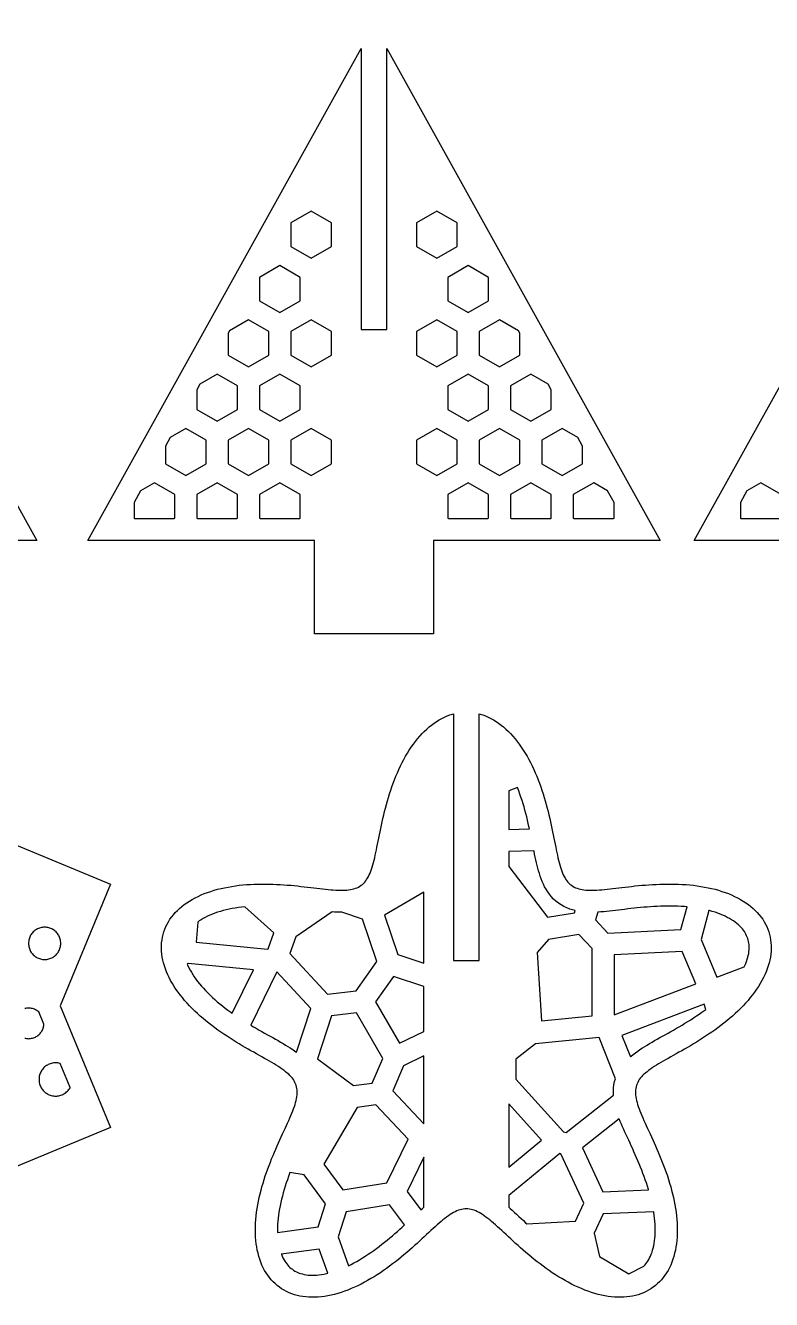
# Model space of a CAD drawing. Header units: millimetres. Extents: x 0 to 450, y -234 to 0.
# Drawn here: x 277.6 to 365.5, y -231.3 to -81 of the extents above; entities that cross this region are included whole.
import ezdxf

# ---------------------------------------------------------------- set-up
doc = ezdxf.new("R2010")
doc.units = ezdxf.units.MM
doc.layers.add('CUT', color=1, linetype='Continuous')

msp = doc.modelspace()

# ---------------------------------------------------------------- linework, layer by layer
at = {"layer": 'CUT'}
for points in [[(211.4, -141.75), (245.15, -81), (278.9, -141.75), (252.15, -141.75), (252.15, -152.75), (246.65, -152.75), (246.65, -116.88), (243.65, -116.88), (243.65, -152.75), (238.15, -152.75), (238.15, -141.75), (211.4, -141.75)], [(356.4, -141.75), (390.15, -81), (423.9, -141.75), (397.15, -141.75), (397.15, -152.75), (391.65, -152.75), (391.65, -116.88), (388.65, -116.88), (388.65, -152.75), (383.15, -152.75), (383.15, -141.75), (356.4, -141.75)], [(311.65, -141.75), (284.9, -141.75), (317.15, -83.7), (317.15, -116.88), (320.15, -116.88), (320.15, -83.7), (352.4, -141.75), (325.65, -141.75), (325.65, -152.75), (311.65, -152.75), (311.65, -141.75)], [(311.25, -102.91), (308.85, -104.3), (308.85, -107.07), (311.25, -108.45), (313.65, -107.07), (313.65, -105.68), (313.65, -104.3), (311.25, -102.91)], [(326.05, -102.91), (323.65, -104.3), (323.65, -107.07), (326.05, -108.45), (328.45, -107.07), (328.45, -104.3), (326.05, -102.91)], [(307.55, -109.32), (305.15, -110.71), (305.15, -113.48), (307.55, -114.86), (309.95, -113.48), (309.95, -110.71), (307.55, -109.32)], [(329.75, -109.32), (327.35, -110.71), (327.35, -113.48), (329.75, -114.86), (332.15, -113.48), (332.15, -110.71), (329.75, -109.32)], [(301.45, -117.31), (301.45, -119.89), (303.85, -121.27), (306.25, -119.89), (306.25, -117.11), (303.85, -115.73), (301.62, -117.02), (301.45, -117.31)], [(311.25, -115.73), (308.85, -117.11), (308.85, -119.89), (311.25, -121.27), (313.65, -119.89), (313.65, -118.5), (313.65, -117.11), (311.25, -115.73)], [(326.05, -115.73), (323.65, -117.11), (323.65, -119.89), (326.05, -121.27), (328.45, -119.89), (328.45, -117.11), (326.05, -115.73)], [(331.05, -117.11), (331.05, -119.89), (333.45, -121.27), (335.85, -119.89), (335.85, -117.31), (335.69, -117.02), (333.45, -115.73), (331.05, -117.11)], [(298.12, -123.31), (297.75, -123.97), (297.75, -126.29), (300.15, -127.68), (302.55, -126.29), (302.55, -123.52), (300.15, -122.14), (298.12, -123.31)], [(305.15, -123.52), (305.15, -126.29), (307.55, -127.68), (309.95, -126.29), (309.95, -123.52), (307.55, -122.14), (305.15, -123.52)], [(327.35, -123.52), (327.35, -126.29), (329.75, -127.68), (332.15, -126.29), (332.15, -123.52), (329.75, -122.14), (327.35, -123.52)], [(337.15, -122.14), (334.75, -123.52), (334.75, -126.29), (337.15, -127.68), (339.55, -126.29), (339.55, -123.97), (339.19, -123.31), (337.15, -122.14)], [(294.63, -129.6), (294.05, -130.63), (294.05, -132.7), (296.45, -134.09), (298.85, -132.7), (298.85, -129.93), (296.45, -128.55), (294.63, -129.6)], [(301.45, -129.93), (301.45, -132.7), (303.85, -134.09), (306.25, -132.7), (306.25, -129.93), (303.85, -128.55), (301.45, -129.93)], [(311.25, -128.55), (308.85, -129.93), (308.85, -132.7), (311.25, -134.09), (313.65, -132.7), (313.65, -131.32), (313.65, -129.93), (311.25, -128.55)], [(323.65, -129.93), (323.65, -132.7), (326.05, -134.09), (328.45, -132.7), (328.45, -129.93), (326.05, -128.55), (323.65, -129.93)], [(333.45, -128.55), (331.05, -129.93), (331.05, -132.7), (333.45, -134.09), (335.85, -132.7), (335.85, -129.93), (333.45, -128.55)], [(340.85, -128.55), (338.45, -129.93), (338.45, -132.7), (340.85, -134.09), (343.25, -132.7), (343.25, -130.63), (342.68, -129.6), (340.85, -128.55)], [(290.35, -139.11), (290.42, -139.15), (295.09, -139.15), (295.15, -139.11), (295.15, -136.34), (292.75, -134.95), (291.13, -135.89), (290.35, -137.29), (290.35, -139.11)], [(297.75, -136.34), (297.75, -139.11), (297.82, -139.15), (302.49, -139.15), (302.55, -139.11), (302.55, -136.34), (300.15, -134.95), (297.75, -136.34)], [(305.15, -136.34), (305.15, -139.11), (305.22, -139.15), (309.89, -139.15), (309.95, -139.11), (309.95, -136.34), (307.55, -134.95), (305.15, -136.34)], [(327.35, -139.11), (327.42, -139.15), (332.09, -139.15), (332.15, -139.11), (332.15, -136.34), (329.75, -134.95), (327.35, -136.34), (327.35, -139.11)], [(334.75, -136.34), (334.75, -139.11), (334.82, -139.15), (339.49, -139.15), (339.55, -139.11), (339.55, -136.34), (337.15, -134.95), (334.75, -136.34)], [(342.15, -136.34), (342.15, -139.11), (342.22, -139.15), (346.89, -139.15), (346.95, -139.11), (346.95, -137.29), (346.17, -135.89), (344.55, -134.95), (342.15, -136.34)], [(361.92, -139.15), (366.59, -139.15), (366.65, -139.11), (366.65, -136.34), (364.25, -134.95), (362.63, -135.89), (361.85, -137.29), (361.85, -139.11), (361.92, -139.15)], [(254.44, -225.97), (254.44, -196.65), (251.44, -196.65), (251.44, -225.97), (238.59, -231.29), (232.64, -216.94), (218.29, -211), (224.24, -196.65), (218.29, -182.29), (232.64, -176.35), (238.59, -162), (252.94, -167.94), (267.29, -162), (273.23, -176.35), (287.58, -182.29), (281.64, -196.65), (287.58, -211), (273.23, -216.94), (267.29, -231.29), (254.44, -225.97)], [(358.11, -200), (357.75, -200.24), (357.39, -200.47), (357.03, -200.7), (356.67, -200.92), (356.31, -201.14), (355.96, -201.35), (355.61, -201.55), (355.27, -201.75), (354.93, -201.94), (354.59, -202.13), (354.26, -202.32), (353.94, -202.5), (353.63, -202.67), (353.32, -202.84), (353.03, -203.01), (352.74, -203.18), (352.46, -203.34), (352.2, -203.5), (351.94, -203.65), (351.7, -203.81), (351.46, -203.96), (351.24, -204.11), (351.03, -204.27), (350.84, -204.42), (350.65, -204.57), (350.48, -204.72), (350.32, -204.88), (350.18, -205.03), (350.05, -205.19), (349.93, -205.35), (349.83, -205.51), (349.74, -205.68), (349.66, -205.85), (349.6, -206.02), (349.55, -206.2), (349.51, -206.38), (349.48, -206.56), (349.47, -206.76), (349.47, -206.96), (349.49, -207.16), (349.51, -207.37), (349.55, -207.59), (349.6, -207.81), (349.66, -208.04), (349.73, -208.28), (349.81, -208.53), (349.9, -208.78), (350, -209.04), (350.1, -209.31), (350.22, -209.59), (350.34, -209.87), (350.47, -210.17), (350.61, -210.47), (350.75, -210.78), (350.89, -211.1), (351.04, -211.42), (351.2, -211.76), (351.35, -212.1), (351.51, -212.45), (351.67, -212.8), (351.84, -213.17), (352, -213.54), (352.16, -213.92), (352.32, -214.3), (352.48, -214.69), (352.64, -215.09), (352.8, -215.49), (352.95, -215.89), (353.09, -216.3), (353.24, -216.72), (353.37, -217.14), (353.5, -217.56), (353.63, -217.99), (353.74, -218.41), (353.85, -218.84), (353.95, -219.27), (354.04, -219.7), (354.13, -220.14), (354.2, -220.57), (354.26, -220.99), (354.31, -221.42), (354.35, -221.85), (354.38, -222.27), (354.4, -222.69), (354.41, -223.1), (354.4, -223.51), (354.38, -223.92), (354.35, -224.32), (354.31, -224.71), (354.25, -225.09), (354.18, -225.47), (354.1, -225.84), (354, -226.2), (353.89, -226.55), (353.77, -226.89), (353.63, -227.22), (353.48, -227.54), (353.32, -227.85), (353.15, -228.14), (352.96, -228.43), (352.76, -228.7), (352.54, -228.95), (352.32, -229.2), (352.08, -229.42), (351.84, -229.64), (351.58, -229.84), (351.31, -230.02), (351.03, -230.19), (350.73, -230.35), (350.43, -230.49), (350.12, -230.61), (349.81, -230.72), (349.48, -230.81), (349.14, -230.88), (348.8, -230.94), (348.45, -230.98), (348.1, -231.01), (347.73, -231.02), (347.37, -231.02), (347, -231), (346.62, -230.97), (346.24, -230.92), (345.85, -230.85), (345.47, -230.77), (345.08, -230.68), (344.69, -230.57), (344.3, -230.45), (343.9, -230.32), (343.51, -230.17), (343.12, -230.01), (342.73, -229.84), (342.34, -229.66), (341.95, -229.47), (341.56, -229.26), (341.18, -229.05), (340.79, -228.83), (340.42, -228.6), (340.04, -228.37), (339.67, -228.13), (339.31, -227.88), (338.94, -227.62), (338.59, -227.36), (338.24, -227.1), (337.89, -226.83), (337.55, -226.56), (337.22, -226.29), (336.89, -226.02), (336.57, -225.75), (336.25, -225.48), (335.94, -225.2), (335.64, -224.93), (335.34, -224.67), (335.06, -224.4), (334.77, -224.14), (334.5, -223.89), (334.23, -223.64), (333.96, -223.4), (333.71, -223.16), (333.45, -222.93), (333.21, -222.71), (332.97, -222.49), (332.74, -222.29), (332.51, -222.09), (332.29, -221.91), (332.07, -221.73), (331.85, -221.57), (331.64, -221.42), (331.44, -221.28), (331.24, -221.15), (331.04, -221.04), (330.85, -220.93), (330.65, -220.84), (330.46, -220.77), (330.27, -220.71), (330.09, -220.66), (329.9, -220.62), (329.72, -220.6), (329.53, -220.59), (329.35, -220.6), (329.17, -220.62), (328.98, -220.66), (328.79, -220.71), (328.61, -220.77), (328.42, -220.84), (328.22, -220.93), (328.03, -221.04), (327.83, -221.15), (327.63, -221.28), (327.42, -221.42), (327.21, -221.57), (327, -221.73), (326.78, -221.91), (326.56, -222.09), (326.33, -222.29), (326.1, -222.49), (325.86, -222.71), (325.61, -222.93), (325.36, -223.16), (325.11, -223.4), (324.84, -223.64), (324.57, -223.89), (324.3, -224.14), (324.01, -224.4), (323.72, -224.67), (323.43, -224.93), (323.13, -225.2), (322.82, -225.48), (322.5, -225.75), (322.18, -226.02), (321.85, -226.29), (321.52, -226.56), (321.18, -226.83), (320.83, -227.1), (320.48, -227.36), (320.12, -227.62), (319.76, -227.88), (319.4, -228.13), (319.03, -228.37), (318.65, -228.6), (318.27, -228.83), (317.89, -229.05), (317.51, -229.26), (317.12, -229.47), (316.73, -229.66), (316.34, -229.84), (315.95, -230.01), (315.56, -230.17), (315.16, -230.32), (314.77, -230.45), (314.38, -230.57), (313.99, -230.68), (313.6, -230.77), (313.21, -230.85), (312.83, -230.92), (312.45, -230.97), (312.07, -231), (311.7, -231.02), (311.33, -231.02), (310.97, -231.01), (310.62, -230.98), (310.27, -230.94), (309.92, -230.88), (309.59, -230.81), (309.26, -230.72), (308.94, -230.61), (308.63, -230.49), (308.33, -230.35), (308.04, -230.19), (307.76, -230.02), (307.49, -229.84), (307.23, -229.64), (306.98, -229.42), (306.75, -229.2), (306.52, -228.95), (306.31, -228.7), (306.11, -228.43), (305.92, -228.14), (305.75, -227.85), (305.59, -227.54), (305.44, -227.22), (305.3, -226.89), (305.18, -226.55), (305.07, -226.2), (304.97, -225.84), (304.89, -225.47), (304.82, -225.09), (304.76, -224.71), (304.72, -224.32), (304.69, -223.92), (304.67, -223.51), (304.66, -223.1), (304.67, -222.69), (304.68, -222.27), (304.71, -221.85), (304.76, -221.42), (304.81, -220.99), (304.87, -220.57), (304.94, -220.14), (305.02, -219.7), (305.12, -219.27), (305.22, -218.84), (305.33, -218.41), (305.44, -217.99), (305.57, -217.56), (305.7, -217.14), (305.83, -216.72), (305.97, -216.3), (306.12, -215.89), (306.27, -215.49), (306.43, -215.09), (306.58, -214.69), (306.74, -214.3), (306.91, -213.92), (307.07, -213.54), (307.23, -213.17), (307.39, -212.8), (307.55, -212.45), (307.71, -212.1), (307.87, -211.76), (308.03, -211.42), (308.18, -211.1), (308.32, -210.78), (308.46, -210.47), (308.6, -210.17), (308.73, -209.87), (308.85, -209.59), (308.97, -209.31), (309.07, -209.04), (309.17, -208.78), (309.26, -208.53), (309.34, -208.28), (309.41, -208.04), (309.47, -207.81), (309.52, -207.59), (309.55, -207.37), (309.58, -207.16), (309.59, -206.96), (309.6, -206.76), (309.58, -206.56), (309.56, -206.38), (309.52, -206.2), (309.47, -206.02), (309.41, -205.85), (309.33, -205.68), (309.24, -205.51), (309.14, -205.35), (309.02, -205.19), (308.89, -205.03), (308.74, -204.88), (308.59, -204.72), (308.42, -204.57), (308.23, -204.42), (308.04, -204.27), (307.83, -204.11), (307.6, -203.96), (307.37, -203.81), (307.13, -203.65), (306.87, -203.5), (306.6, -203.34), (306.33, -203.18), (306.04, -203.01), (305.74, -202.84), (305.44, -202.67), (305.13, -202.5), (304.8, -202.32), (304.48, -202.13), (304.14, -201.94), (303.8, -201.75), (303.46, -201.55), (303.11, -201.35), (302.75, -201.14), (302.4, -200.92), (302.04, -200.7), (301.68, -200.47), (301.32, -200.24), (300.96, -200), (300.6, -199.75), (300.24, -199.5), (299.88, -199.24), (299.53, -198.98), (299.18, -198.71), (298.83, -198.43), (298.49, -198.14), (298.16, -197.86), (297.83, -197.56), (297.51, -197.26), (297.2, -196.96), (296.9, -196.64), (296.6, -196.33), (296.32, -196.01), (296.05, -195.68), (295.79, -195.36), (295.54, -195.02), (295.3, -194.69), (295.08, -194.35), (294.87, -194.01), (294.67, -193.67), (294.49, -193.32), (294.33, -192.98), (294.18, -192.63), (294.05, -192.28), (293.93, -191.93), (293.83, -191.58), (293.74, -191.24), (293.68, -190.89), (293.63, -190.55), (293.6, -190.21), (293.58, -189.87), (293.59, -189.53), (293.61, -189.2), (293.65, -188.87), (293.7, -188.55), (293.78, -188.23), (293.87, -187.91), (293.98, -187.6), (294.11, -187.3), (294.25, -187.01), (294.41, -186.72), (294.59, -186.44), (294.79, -186.16), (295, -185.9), (295.22, -185.64), (295.47, -185.39), (295.72, -185.15), (295.99, -184.92), (296.28, -184.69), (296.58, -184.48), (296.89, -184.28), (297.22, -184.09), (297.55, -183.9), (297.9, -183.73), (298.26, -183.57), (298.63, -183.41), (299.01, -183.27), (299.4, -183.14), (299.8, -183.02), (300.2, -182.9), (300.61, -182.8), (301.03, -182.71), (301.45, -182.63), (301.88, -182.55), (302.31, -182.49), (302.75, -182.43), (303.18, -182.39), (303.62, -182.35), (304.07, -182.32), (304.51, -182.3), (304.95, -182.29), (305.39, -182.28), (305.83, -182.28), (306.27, -182.29), (306.71, -182.3), (307.14, -182.32), (307.57, -182.34), (308, -182.37), (308.42, -182.4), (308.83, -182.43), (309.24, -182.47), (309.64, -182.51), (310.04, -182.55), (310.43, -182.6), (310.81, -182.64), (311.18, -182.69), (311.55, -182.73), (311.91, -182.77), (312.25, -182.81), (312.59, -182.85), (312.92, -182.89), (313.24, -182.92), (313.55, -182.95), (313.85, -182.97), (314.14, -182.99), (314.42, -183), (314.68, -183.01), (314.94, -183.01), (315.19, -183), (315.43, -182.99), (315.66, -182.96), (315.88, -182.93), (316.08, -182.89), (316.28, -182.84), (316.47, -182.78), (316.65, -182.71), (316.82, -182.63), (316.98, -182.54), (317.14, -182.43), (317.28, -182.32), (317.42, -182.2), (317.55, -182.06), (317.67, -181.91), (317.78, -181.75), (317.89, -181.57), (318, -181.39), (318.09, -181.19), (318.19, -180.98), (318.27, -180.76), (318.36, -180.53), (318.44, -180.28), (318.51, -180.02), (318.59, -179.75), (318.66, -179.47), (318.73, -179.18), (318.8, -178.88), (318.87, -178.56), (318.93, -178.24), (319, -177.91), (319.07, -177.56), (319.14, -177.21), (319.21, -176.85), (319.29, -176.48), (319.36, -176.11), (319.44, -175.72), (319.52, -175.33), (319.61, -174.94), (319.7, -174.54), (319.8, -174.13), (319.9, -173.72), (320, -173.31), (320.11, -172.89), (320.23, -172.48), (320.35, -172.06), (320.48, -171.64), (320.62, -171.22), (320.76, -170.8), (320.91, -170.38), (321.07, -169.97), (321.23, -169.56), (321.4, -169.15), (321.58, -168.75), (321.77, -168.35), (321.96, -167.96), (322.16, -167.58), (322.37, -167.2), (322.59, -166.83), (322.81, -166.47), (323.05, -166.12), (323.29, -165.78), (323.53, -165.46), (323.78, -165.14), (324.04, -164.83), (324.31, -164.54), (324.58, -164.27), (324.86, -164), (325.14, -163.75), (325.43, -163.52), (325.73, -163.3), (326.03, -163.1), (326.33, -162.91), (326.64, -162.74), (326.95, -162.58), (327.27, -162.45), (327.59, -162.33), (327.91, -162.23), (328.03, -162.2), (328.03, -191.3), (331.03, -191.3), (331.03, -162.2), (331.16, -162.23), (331.48, -162.33), (331.8, -162.45), (332.12, -162.58), (332.43, -162.74), (332.74, -162.91), (333.04, -163.1), (333.34, -163.3), (333.63, -163.52), (333.92, -163.75), (334.21, -164), (334.49, -164.27), (334.76, -164.54), (335.02, -164.83), (335.28, -165.14), (335.54, -165.46), (335.78, -165.78), (336.02, -166.12), (336.25, -166.47), (336.48, -166.83), (336.69, -167.2), (336.9, -167.58), (337.11, -167.96), (337.3, -168.35), (337.49, -168.75), (337.67, -169.15), (337.84, -169.56), (338, -169.97), (338.16, -170.38), (338.31, -170.8), (338.45, -171.22), (338.59, -171.64), (338.72, -172.06), (338.84, -172.48), (338.96, -172.89), (339.07, -173.31), (339.17, -173.72), (339.27, -174.13), (339.37, -174.54), (339.46, -174.94), (339.54, -175.33), (339.63, -175.72), (339.71, -176.11), (339.78, -176.48), (339.86, -176.85), (339.93, -177.21), (340, -177.56), (340.07, -177.91), (340.13, -178.24), (340.2, -178.56), (340.27, -178.88), (340.34, -179.18), (340.41, -179.47), (340.48, -179.75), (340.55, -180.02), (340.63, -180.28), (340.71, -180.53), (340.79, -180.76), (340.88, -180.98), (340.97, -181.19), (341.07, -181.39), (341.17, -181.57), (341.28, -181.75), (341.4, -181.91), (341.52, -182.06), (341.65, -182.2), (341.79, -182.32), (341.93, -182.43), (342.09, -182.54), (342.25, -182.63), (342.42, -182.71), (342.6, -182.78), (342.79, -182.84), (342.98, -182.89), (343.19, -182.93), (343.41, -182.96), (343.64, -182.99), (343.88, -183), (344.13, -183.01), (344.38, -183.01), (344.65, -183), (344.93, -182.99), (345.22, -182.97), (345.52, -182.95), (345.83, -182.92), (346.15, -182.89), (346.48, -182.85), (346.82, -182.81), (347.16, -182.77), (347.52, -182.73), (347.88, -182.69), (348.26, -182.64), (348.64, -182.6), (349.03, -182.55), (349.42, -182.51), (349.83, -182.47), (350.24, -182.43), (350.65, -182.4), (351.07, -182.37), (351.5, -182.34), (351.93, -182.32), (352.36, -182.3), (352.8, -182.29), (353.24, -182.28), (353.68, -182.28), (354.12, -182.29), (354.56, -182.3), (355, -182.32), (355.44, -182.35), (355.89, -182.39), (356.32, -182.43), (356.76, -182.49), (357.19, -182.55), (357.62, -182.63), (358.04, -182.71), (358.46, -182.8), (358.87, -182.9), (359.27, -183.02), (359.67, -183.14), (360.06, -183.27), (360.44, -183.41), (360.81, -183.57), (361.17, -183.73), (361.51, -183.9), (361.85, -184.09), (362.18, -184.28), (362.49, -184.48), (362.79, -184.69), (363.07, -184.92), (363.35, -185.15), (363.6, -185.39), (363.84, -185.64), (364.07, -185.9), (364.28, -186.16), (364.48, -186.44), (364.66, -186.72), (364.82, -187.01), (364.96, -187.3), (365.09, -187.6), (365.2, -187.91), (365.29, -188.23), (365.37, -188.55), (365.42, -188.87), (365.46, -189.2), (365.48, -189.53), (365.49, -189.87), (365.47, -190.21), (365.44, -190.55), (365.39, -190.89), (365.32, -191.24), (365.24, -191.58), (365.14, -191.93), (365.02, -192.28), (364.89, -192.63), (364.74, -192.98), (364.57, -193.32), (364.39, -193.67), (364.2, -194.01), (363.99, -194.35), (363.77, -194.69), (363.53, -195.02), (363.28, -195.36), (363.02, -195.68), (362.75, -196.01), (362.47, -196.33), (362.17, -196.64), (361.87, -196.96), (361.56, -197.26), (361.24, -197.56), (360.91, -197.86), (360.58, -198.14), (360.24, -198.43), (359.89, -198.71), (359.54, -198.98), (359.19, -199.24), (358.83, -199.5), (358.47, -199.75), (358.11, -200)], [(335.98, -172.04), (335.85, -171.66), (335.72, -171.28), (335.58, -170.91), (335.57, -170.88), (334.53, -171.27), (334.53, -175.85), (336.98, -175.78), (336.92, -175.5), (336.83, -175.12), (336.74, -174.74), (336.65, -174.35), (336.55, -173.96), (336.45, -173.58), (336.34, -173.19), (336.23, -172.81), (336.11, -172.42), (335.98, -172.04)], [(337.66, -179.11), (337.59, -178.77), (337.52, -178.42), (337.51, -178.37), (334.53, -178.45), (334.53, -180.21), (339.11, -186.2), (342.3, -185.67), (342.38, -185.42), (342.07, -185.34), (341.73, -185.23), (341.39, -185.1), (341.05, -184.94), (340.72, -184.75), (340.4, -184.54), (340.1, -184.3), (339.82, -184.05), (339.57, -183.78), (339.34, -183.49), (339.13, -183.2), (338.94, -182.9), (338.77, -182.6), (338.62, -182.29), (338.48, -181.99), (338.36, -181.68), (338.25, -181.37), (338.15, -181.05), (338.05, -180.74), (337.97, -180.42), (337.88, -180.1), (337.81, -179.77), (337.73, -179.44), (337.66, -179.11)], [(321.45, -190.61), (324.53, -191.61), (324.53, -183.24), (319.89, -185.96), (321.45, -190.61)], [(298.26, -186.49), (298.04, -186.63), (297.87, -186.76), (297.67, -189.13), (306.1, -189.95), (306.16, -189.92), (306.83, -188.05), (303.42, -184.98), (303.04, -185.02), (302.66, -185.06), (302.29, -185.12), (301.92, -185.18), (301.56, -185.25), (301.21, -185.33), (300.86, -185.42), (300.53, -185.51), (300.2, -185.61), (299.89, -185.72), (299.59, -185.83), (299.3, -185.95), (299.02, -186.08), (298.75, -186.21), (298.5, -186.35), (298.26, -186.49)], [(314.32, -185.6), (313.99, -185.58), (313.7, -185.57), (309.43, -188.5), (308.72, -190.48), (313.18, -195.26), (316.54, -194.87), (318.98, -191.43), (317.29, -186.41), (314.85, -185.61), (314.65, -185.61), (314.32, -185.6)], [(346.08, -185.51), (345.74, -185.54), (345.41, -185.56), (345.07, -185.58), (345.05, -185.59), (344.77, -186.49), (346.21, -188.07), (354.84, -187.65), (355.57, -184.97), (355.25, -184.94), (354.86, -184.92), (354.46, -184.9), (354.06, -184.89), (353.66, -184.88), (353.26, -184.88), (352.85, -184.89), (352.45, -184.9), (352.05, -184.91), (351.65, -184.94), (351.25, -184.96), (350.86, -184.99), (350.47, -185.02), (350.08, -185.06), (349.69, -185.1), (349.31, -185.14), (348.93, -185.18), (348.56, -185.22), (348.19, -185.27), (347.83, -185.31), (347.47, -185.35), (347.11, -185.39), (346.76, -185.43), (346.42, -185.47), (346.08, -185.51)], [(359.18, -185.72), (358.87, -185.61), (358.54, -185.51), (358.21, -185.42), (358.14, -185.4), (357.22, -188.82), (359.08, -193.27), (362.29, -192.06), (362.37, -191.9), (362.48, -191.65), (362.58, -191.4), (362.66, -191.15), (362.73, -190.92), (362.78, -190.69), (362.83, -190.46), (362.86, -190.24), (362.88, -190.03), (362.89, -189.83), (362.88, -189.63), (362.87, -189.43), (362.85, -189.25), (362.82, -189.07), (362.78, -188.89), (362.73, -188.72), (362.66, -188.55), (362.59, -188.38), (362.51, -188.21), (362.42, -188.05), (362.32, -187.89), (362.2, -187.72), (362.08, -187.56), (361.94, -187.4), (361.78, -187.24), (361.61, -187.09), (361.43, -186.93), (361.24, -186.78), (361.03, -186.63), (360.8, -186.49), (360.57, -186.35), (360.31, -186.21), (360.05, -186.08), (359.77, -185.95), (359.48, -185.83), (359.18, -185.72)], [(281.65, -189.77), (281.68, -189.65), (281.7, -189.53), (281.71, -189.4), (281.72, -189.28), (281.71, -189.16), (281.7, -189.03), (281.68, -188.91), (281.65, -188.79), (281.61, -188.67), (281.57, -188.55), (281.52, -188.44), (281.46, -188.33), (281.39, -188.22), (281.32, -188.12), (281.24, -188.03), (281.16, -187.93), (281.07, -187.85), (280.97, -187.77), (280.87, -187.7), (280.76, -187.63), (280.65, -187.57), (280.54, -187.52), (280.42, -187.48), (280.31, -187.44), (280.18, -187.41), (280.06, -187.39), (279.94, -187.38), (279.81, -187.38), (279.69, -187.38), (279.56, -187.39), (279.44, -187.41), (279.32, -187.44), (279.2, -187.48), (279.08, -187.52), (278.97, -187.57), (278.86, -187.63), (278.76, -187.7), (278.65, -187.77), (278.56, -187.85), (278.47, -187.93), (278.38, -188.03), (278.3, -188.12), (278.23, -188.22), (278.16, -188.33), (278.11, -188.44), (278.05, -188.55), (278.01, -188.67), (277.97, -188.79), (277.95, -188.91), (277.93, -189.03), (277.91, -189.16), (277.91, -189.28), (277.91, -189.4), (277.93, -189.53), (277.95, -189.65), (277.97, -189.77), (278.01, -189.89), (278.05, -190.01), (278.11, -190.12), (278.16, -190.23), (278.23, -190.34), (278.3, -190.44), (278.38, -190.53), (278.47, -190.63), (278.56, -190.71), (278.65, -190.79), (278.76, -190.86), (278.86, -190.93), (278.97, -190.99), (279.08, -191.04), (279.2, -191.08), (279.32, -191.12), (279.44, -191.15), (279.56, -191.17), (279.69, -191.18), (279.81, -191.18), (279.94, -191.18), (280.06, -191.17), (280.18, -191.15), (280.31, -191.12), (280.42, -191.08), (280.54, -191.04), (280.65, -190.99), (280.76, -190.93), (280.87, -190.86), (280.97, -190.79), (281.07, -190.71), (281.16, -190.63), (281.24, -190.53), (281.32, -190.44), (281.39, -190.34), (281.46, -190.23), (281.52, -190.12), (281.57, -190.01), (281.61, -189.89), (281.65, -189.77)], [(344.37, -197.84), (344.36, -189.9), (342.82, -188.22), (339.22, -188.81), (337.88, -190.34), (338.39, -198.43), (344.37, -197.84)], [(346.96, -190.64), (346.97, -197.71), (356.59, -194.05), (355, -190.25), (346.96, -190.64)], [(301.75, -197.38), (301.93, -197.51), (304.42, -192.4), (296.73, -191.65), (296.63, -191.74), (296.7, -191.9), (296.82, -192.16), (296.96, -192.42), (297.11, -192.69), (297.27, -192.96), (297.45, -193.23), (297.64, -193.5), (297.84, -193.77), (298.06, -194.04), (298.29, -194.31), (298.53, -194.58), (298.78, -194.85), (299.04, -195.12), (299.31, -195.38), (299.59, -195.65), (299.88, -195.91), (300.17, -196.16), (300.48, -196.41), (300.79, -196.66), (301.1, -196.91), (301.42, -197.15), (301.75, -197.38)], [(308.78, -201.62), (309.06, -201.81), (309.33, -201.99), (309.5, -202.11), (311.2, -196.96), (307.19, -192.65), (304.13, -198.93), (304.43, -199.11), (304.76, -199.3), (305.09, -199.5), (305.42, -199.68), (305.75, -199.87), (306.08, -200.05), (306.39, -200.23), (306.71, -200.4), (307.02, -200.58), (307.33, -200.75), (307.63, -200.92), (307.92, -201.1), (308.22, -201.27), (308.5, -201.45), (308.78, -201.62)], [(321.64, -201.06), (324.53, -199.66), (324.53, -194.35), (320.93, -193.17), (318.81, -196.16), (321.64, -201.06)], [(357.64, -197.15), (357.77, -197.06), (357.58, -196.45), (347.89, -200.15), (348.88, -202.67), (348.96, -202.6), (349.21, -202.39), (349.47, -202.19), (349.74, -201.99), (350.01, -201.81), (350.29, -201.62), (350.57, -201.45), (350.85, -201.27), (351.14, -201.1), (351.44, -200.92), (351.74, -200.75), (352.05, -200.58), (352.36, -200.4), (352.67, -200.23), (352.99, -200.05), (353.32, -199.87), (353.64, -199.68), (353.97, -199.5), (354.31, -199.3), (354.64, -199.11), (354.98, -198.91), (355.31, -198.7), (355.65, -198.5), (355.99, -198.28), (356.32, -198.07), (356.66, -197.84), (356.99, -197.62), (357.32, -197.38), (357.64, -197.15)], [(318.43, -205.78), (319.67, -202.85), (316.57, -197.48), (313.65, -197.83), (311.97, -202.9), (316.24, -206.06), (318.43, -205.78)], [(346.94, -205.95), (347.02, -205.58), (347.11, -205.27), (345.19, -200.37), (337.69, -201.12), (335.39, -202.94), (335.38, -205.28), (340.98, -211.5), (341.32, -211.59), (346.88, -207.2), (346.87, -207.05), (346.87, -206.69), (346.89, -206.32), (346.94, -205.95)], [(320.86, -206.69), (324.53, -210.56), (324.53, -202.55), (322.13, -203.72), (320.86, -206.69)], [(282.58, -206.62), (282.66, -206.52), (282.74, -206.42), (282.81, -206.31), (282.82, -206.29), (281.64, -203.44), (281.61, -203.44), (281.49, -203.41), (281.36, -203.39), (281.24, -203.37), (281.11, -203.37), (280.98, -203.37), (280.85, -203.39), (280.72, -203.41), (280.6, -203.44), (280.48, -203.47), (280.36, -203.52), (280.24, -203.57), (280.13, -203.63), (280.02, -203.7), (279.91, -203.78), (279.81, -203.86), (279.72, -203.94), (279.63, -204.04), (279.55, -204.14), (279.48, -204.24), (279.41, -204.35), (279.35, -204.46), (279.3, -204.58), (279.25, -204.7), (279.21, -204.82), (279.18, -204.95), (279.16, -205.07), (279.15, -205.2), (279.15, -205.33), (279.15, -205.46), (279.16, -205.59), (279.18, -205.71), (279.21, -205.84), (279.25, -205.96), (279.3, -206.08), (279.35, -206.2), (279.41, -206.31), (279.48, -206.42), (279.55, -206.52), (279.63, -206.62), (279.72, -206.72), (279.81, -206.8), (279.91, -206.89), (280.02, -206.96), (280.13, -207.03), (280.24, -207.09), (280.36, -207.14), (280.48, -207.19), (280.6, -207.22), (280.72, -207.25), (280.85, -207.27), (280.98, -207.29), (281.11, -207.29), (281.24, -207.29), (281.36, -207.27), (281.49, -207.25), (281.61, -207.22), (281.74, -207.19), (281.86, -207.14), (281.97, -207.09), (282.09, -207.03), (282.2, -206.96), (282.3, -206.89), (282.4, -206.8), (282.49, -206.72), (282.58, -206.62)], [(314.96, -218.37), (320.18, -217.52), (322.67, -212.37), (318.85, -208.34), (316.68, -208.62), (312.72, -215.32), (314.96, -218.37)], [(338.39, -212.5), (334.53, -208.22), (334.53, -215.67), (338.39, -212.5)], [(347.69, -210.29), (347.57, -209.98), (347.57, -209.97), (343.22, -213.41), (345.65, -218.57), (351.03, -218.37), (351.01, -218.31), (350.89, -217.93), (350.77, -217.54), (350.64, -217.16), (350.5, -216.78), (350.36, -216.41), (350.22, -216.03), (350.07, -215.66), (349.92, -215.3), (349.77, -214.93), (349.62, -214.57), (349.46, -214.22), (349.3, -213.87), (349.15, -213.52), (348.99, -213.18), (348.84, -212.84), (348.68, -212.51), (348.53, -212.18), (348.38, -211.86), (348.24, -211.54), (348.09, -211.22), (347.96, -210.91), (347.82, -210.6), (347.69, -210.29)], [(322.57, -218.55), (324.18, -220.72), (324.38, -220.55), (324.53, -220.41), (324.53, -214.48), (322.57, -218.55)], [(342.4, -222.06), (343.4, -219.91), (340.68, -214.11), (340.56, -214.08), (334.53, -219.03), (334.53, -220.41), (334.69, -220.55), (334.95, -220.77), (335.21, -221.01), (335.47, -221.24), (335.73, -221.49), (335.99, -221.73), (336.26, -221.98), (336.53, -222.23), (336.67, -222.36), (342.4, -222.06)], [(307.26, -223.1), (307.27, -223.39), (312.05, -222.73), (312.94, -220.01), (310.43, -216.6), (308.74, -216.32), (308.7, -216.41), (308.56, -216.78), (308.43, -217.16), (308.3, -217.54), (308.17, -217.93), (308.06, -218.31), (307.94, -218.69), (307.84, -219.08), (307.74, -219.46), (307.65, -219.84), (307.57, -220.22), (307.5, -220.6), (307.44, -220.97), (307.38, -221.34), (307.34, -221.7), (307.31, -222.06), (307.28, -222.42), (307.27, -222.76), (307.26, -223.1)], [(321.98, -222.74), (322.26, -222.49), (322.26, -222.48), (320.48, -220.11), (315.38, -220.94), (314.41, -223.89), (315.64, -227.3), (315.94, -227.15), (316.28, -226.97), (316.62, -226.79), (316.95, -226.59), (317.29, -226.39), (317.62, -226.18), (317.95, -225.96), (318.28, -225.74), (318.61, -225.51), (318.94, -225.27), (319.26, -225.03), (319.58, -224.78), (319.89, -224.54), (320.2, -224.28), (320.51, -224.03), (320.81, -223.77), (321.11, -223.51), (321.4, -223.26), (321.69, -223), (321.98, -222.74)], [(351.73, -221.7), (351.68, -221.34), (351.63, -220.97), (351.63, -220.95), (345.68, -221.18), (344.61, -223.46), (345.22, -226.2), (348.68, -228.26), (350.48, -227.35), (350.59, -227.24), (350.71, -227.09), (350.83, -226.93), (350.94, -226.76), (351.05, -226.58), (351.15, -226.38), (351.25, -226.17), (351.34, -225.95), (351.43, -225.72), (351.5, -225.48), (351.57, -225.22), (351.63, -224.95), (351.69, -224.67), (351.73, -224.37), (351.76, -224.07), (351.79, -223.76), (351.8, -223.44), (351.81, -223.1), (351.8, -222.76), (351.79, -222.42), (351.76, -222.06), (351.73, -221.7)], [(312.74, -228.3), (313.03, -228.23), (313.2, -228.19), (312.17, -225.34), (307.72, -225.95), (307.73, -225.95), (307.82, -226.17), (307.91, -226.38), (308.02, -226.58), (308.13, -226.76), (308.24, -226.93), (308.36, -227.09), (308.48, -227.24), (308.61, -227.38), (308.74, -227.5), (308.88, -227.62), (309.02, -227.73), (309.17, -227.84), (309.33, -227.93), (309.49, -228.02), (309.66, -228.1), (309.84, -228.17), (310.03, -228.23), (310.22, -228.28), (310.43, -228.33), (310.65, -228.37), (310.88, -228.4), (311.11, -228.42), (311.36, -228.42), (311.62, -228.42), (311.89, -228.41), (312.16, -228.38), (312.44, -228.34), (312.74, -228.3)]]:
    msp.add_lwpolyline(points, close=True, dxfattribs=at)
msp.add_lwpolyline([(277.46, -200.46), (277.57, -200.48), (277.69, -200.5), (277.81, -200.51), (277.92, -200.52), (278.04, -200.51), (278.16, -200.5), (278.28, -200.48), (278.39, -200.46), (278.5, -200.42), (278.61, -200.38), (278.72, -200.33), (278.82, -200.28), (278.93, -200.21), (279.02, -200.15), (279.11, -200.07), (279.2, -199.99), (279.28, -199.9), (279.35, -199.81), (279.42, -199.72), (279.48, -199.62), (279.54, -199.51), (279.59, -199.41), (279.63, -199.29), (279.66, -199.18), (279.66, -199.18), (279.69, -199.07), (279.71, -198.95), (279.72, -198.83), (279.72, -198.82), (279.12, -197.37), (279.11, -197.36), (279.02, -197.29), (278.93, -197.22), (278.82, -197.16), (278.72, -197.1), (278.61, -197.05), (278.5, -197.01), (278.39, -196.98), (278.28, -196.95), (278.16, -196.93), (278.04, -196.92), (277.92, -196.91), (277.81, -196.92), (277.69, -196.93), (277.57, -196.95), (277.46, -196.98)], dxfattribs=at)

doc.saveas('drawing.dxf')
